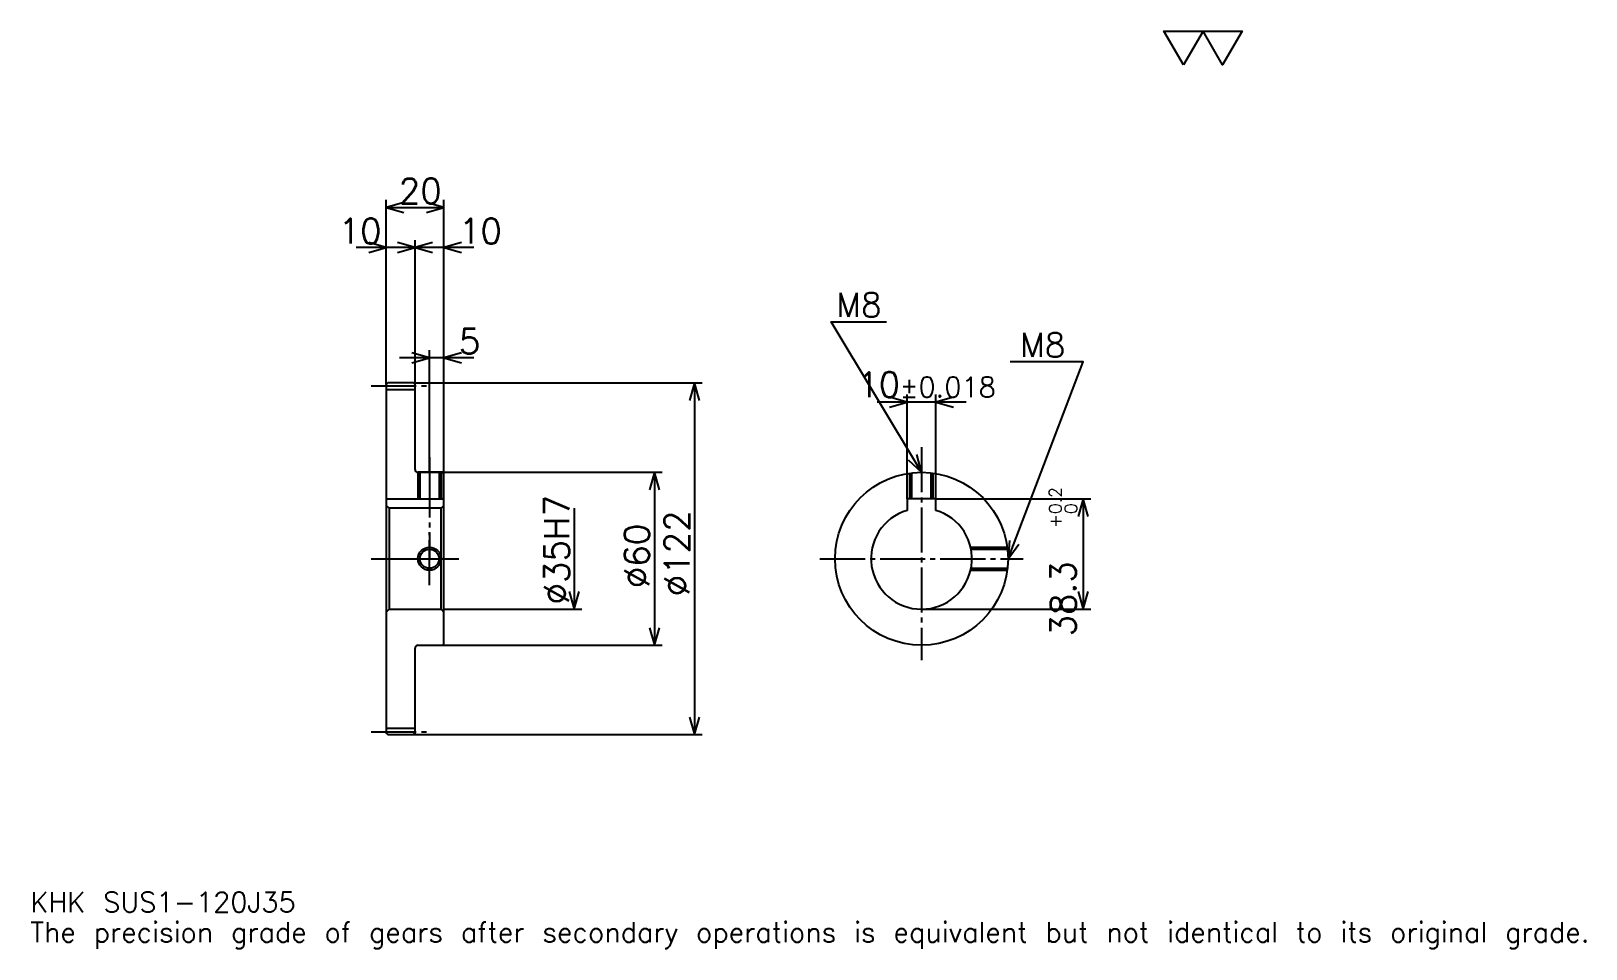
# Model space of a CAD drawing. Extents: x 18 to 557, y 6 to 325.
import ezdxf

# ---------------------------------------------------------------- set-up
doc = ezdxf.new("R2010")
doc.units = 0
doc.linetypes.add('DASHDOT', pattern=[20.869564, 15.652174, -1.73913, 1.73913, -1.73913])
doc.layers.get('0').update_dxf_attribs({"linetype": 'CONTINUOUS'})
doc.layers.add('DASHDOT', color=6, linetype='DASHDOT')
doc.styles.add('KANJI', font='TXT', dxfattribs={"bigfont": 'BIGFONT'})

msp = doc.modelspace()

# ---------------------------------------------------------------- linework, layer by layer
at = {"color": 5}
for p, q in [((140.869568, 202.739136), (140.869568, 266.217407)), ((160.869568, 202.739136), (160.869568, 266.217407)), ((140.869568, 263.608704), (160.869568, 263.608704)), ((161.304352, 249.695648), (130.434784, 249.695648)), ((171.304352, 249.695648), (140.434784, 249.695648)), ((150.869568, 202.739136), (150.869568, 252.304352)), ((171.304352, 211.434784), (145.434784, 211.434784)), ((155.869568, 202.739136), (155.869568, 214.043488)), ((140.869568, 202.239136), (140.869568, 202.739136)), ((150.369568, 202.739136), (160.869568, 202.739136)), ((150.869568, 202.239136), (150.869568, 202.739136)), ((155.869568, 171.739136), (155.869568, 202.739136)), ((155.869568, 171.739136), (155.869568, 202.739136)), ((160.869568, 202.739136), (250.434784, 202.739136)), ((160.869568, 171.239136), (160.869568, 202.739136)), ((247.82608, 202.739136), (247.82608, 80.739136)), ((341.956543, 196.08696), (311.086975, 196.08696)), ((321.521729, 162.539139), (321.521729, 198.695663)), ((331.521729, 162.539139), (331.521729, 198.695663)), ((151.869568, 171.739136), (160.869568, 171.739136)), ((160.869568, 171.739136), (236.521744, 171.739136)), ((233.913055, 171.739136), (233.913055, 111.739136)), ((331.521729, 162.539139), (385.217407, 162.539139)), ((382.608704, 162.539139), (382.608704, 124.239136)), ((206.08696, 159.239136), (206.08696, 124.239136)), ((160.869568, 124.239136), (208.695648, 124.239136)), ((326.521729, 124.239136), (385.217407, 124.239136)), ((151.869568, 111.739136), (160.869568, 111.739136)), ((160.869568, 111.739136), (236.521744, 111.739136)), ((150.369568, 80.739136), (160.869568, 80.739136)), ((160.869568, 80.739136), (250.434784, 80.739136))]:
    msp.add_line(p, q, dxfattribs=at)
at = {"color": 4}
for p, q in [((140.869568, 200.489136), (150.869568, 200.489136)), ((140.869568, 162.539139), (160.869568, 162.539139)), ((141.869568, 159.239136), (141.869568, 124.239136)), ((159.869568, 159.239136), (160.869568, 160.239136)), ((159.869568, 124.239136), (160.869568, 123.239136)), ((140.869568, 82.989136), (150.869568, 82.989136))]:
    msp.add_line(p, q, dxfattribs=at)
at = {"color": 7}
msp.add_lwpolyline([(417.391296, 313.043488), (410.608673, 324.800018), (437.739136, 324.800018), (430.956512, 313.043488), (424.17392, 324.800018), (417.391296, 313.043488)], dxfattribs=at)
at = {"color": 5}
for points in [[(146.956528, 265.347839), (140.869568, 263.608704), (146.956528, 261.869568)], [(154.782608, 261.869568), (160.869568, 263.608704), (154.782608, 265.347839)], [(134.782608, 247.956528), (140.869568, 249.695648), (134.782608, 251.434784)], [(144.782608, 247.956528), (150.869568, 249.695648), (144.782608, 251.434784)], [(156.956528, 251.434784), (150.869568, 249.695648), (156.956528, 247.956528)], [(166.956528, 251.434784), (160.869568, 249.695648), (166.956528, 247.956528)], [(326.521729, 171.739136), (295.217407, 223.913055), (314.347839, 223.913055)], [(149.782608, 209.695648), (155.869568, 211.434784), (149.782608, 213.17392)], [(166.956528, 213.17392), (160.869568, 211.434784), (166.956528, 209.695648)], [(356.521729, 141.739136), (382.608704, 210), (357.217407, 210)], [(249.565216, 196.652176), (247.82608, 202.739136), (246.08696, 196.652176)], [(315.434784, 194.347839), (321.521729, 196.08696), (315.434784, 197.826096)], [(337.608704, 197.826096), (331.521729, 196.08696), (337.608704, 194.347839)], [(321.898743, 176.063873), (326.521729, 171.739136), (324.881317, 177.853424)], [(235.652176, 165.652176), (233.913055, 171.739136), (232.17392, 165.652176)], [(384.347839, 156.452179), (382.608704, 162.539139), (380.869568, 156.452179)], [(357.07016, 148.045868), (356.521729, 141.739136), (360.319214, 146.804184)], [(204.347824, 130.326096), (206.08696, 124.239136), (207.82608, 130.326096)], [(380.869568, 130.326096), (382.608704, 124.239136), (384.347839, 130.326096)], [(232.17392, 117.826096), (233.913055, 111.739136), (235.652176, 117.826096)], [(246.08696, 86.826096), (247.82608, 80.739136), (249.565216, 86.826096)]]:
    msp.add_lwpolyline(points, dxfattribs=at)
at = {"color": 4}
for points in [[(150.869568, 172.739136), (150.869568, 202.239136), (150.369568, 202.739136), (141.369568, 202.739136), (140.869568, 202.239136), (140.869568, 123.239136)], [(151.869568, 171.739136), (151.869568, 162.539139)], [(151.869568, 111.739136), (160.369568, 111.739136), (160.869568, 112.239136), (160.869568, 171.239136), (160.369568, 171.739136), (151.869568, 171.739136)], [(152.544571, 171.739136), (152.544571, 162.539139)], [(159.194565, 171.739136), (159.194565, 162.539139)], [(159.869568, 171.739136), (159.869568, 162.539139)], [(322.521729, 162.539139), (322.521729, 171.471268)], [(323.196747, 162.539139), (323.196747, 171.554306)], [(329.846741, 162.539139), (329.846741, 171.554306)], [(330.521729, 162.539139), (330.521729, 171.471268)], [(331.521729, 158.509644), (331.521729, 162.539139), (321.521729, 162.539139), (321.521729, 158.509644)], [(140.869568, 123.239136), (141.869568, 124.239136), (159.869568, 124.239136), (159.869568, 159.239136), (141.869568, 159.239136), (140.869568, 160.239136)], [(343.558472, 145.739136), (356.253876, 145.739136)], [(343.702972, 145.064133), (356.336914, 145.064133)], [(343.558472, 137.739136), (356.253876, 137.739136)], [(343.702972, 138.414139), (356.336914, 138.414139)], [(140.869568, 123.239136), (140.869568, 81.239136), (141.369568, 80.739136), (150.369568, 80.739136), (150.869568, 81.239136), (150.869568, 110.739136)]]:
    msp.add_lwpolyline(points, dxfattribs=at)
for centre, radius in [((326.521729, 141.739136), 30), ((155.869568, 141.739136), 3.325)]:
    msp.add_circle(centre, radius, dxfattribs=at)
at = {"color": 7}
msp.add_circle((155.869568, 141.739136), 4, dxfattribs=at)
at = {"color": 4}
for centre, radius, start, end in [((151.869568, 172.739136), 1, 180, 270), ((326.521729, 141.739136), 17.5, 106.60154993, 73.39845007), ((151.869568, 110.739136), 1, 90, 180)]:
    msp.add_arc(centre, radius, start, end, dxfattribs=at)
at = {"layer": 'DASHDOT', "color": 7}
for p, q in [((135.652176, 201.739136), (156.08696, 201.739136)), ((326.521729, 180.434784), (326.521729, 106.521744)), ((155.869568, 171.739136), (155.869568, 141.739136)), ((135.652176, 141.739136), (166.08696, 141.739136)), ((291.304352, 141.739136), (361.739136, 141.739136)), ((135.652176, 81.739136), (156.08696, 81.739136))]:
    msp.add_line(p, q, dxfattribs=at)
for points in [[(155.869568, 176.956528), (155.869568, 157.321747)], [(155.869568, 132.521744), (155.869568, 150.956528)], [(146.652176, 141.739136), (165.08696, 141.739136)]]:
    msp.add_lwpolyline(points, dxfattribs=at)

# ---------------------------------------------------------------- texts
at = {"color": 7, "style": 'KANJI'}
for s, height, p in [('20', 8.695652, (145.217392, 265)), ('10', 8.695652, (124.347824, 251.08696)), ('10', 8.695652, (166.08696, 251.08696)), ('M8', 8.347826, (296.956543, 225.652176)), ('5', 8.695652, (166.08696, 212.82608)), ('M8', 8.347826, (360.695679, 211.739136)), ('10', 8.695652, (304.224365, 197.826096)), ('%%p0.018', 6.956522, (318.918945, 197.826096)), ('KHK SUS1-120J35', 6.956522, (17.391304, 19.130434)), ('The precision grade of gears after secondary operations is equivalent but not identical to its original grade.', 6.956522, (17.391304, 8.695652))]:
    msp.add_text(s, height=height, dxfattribs=at).set_placement(p)
for s, height, p in [('%%c35H7', 8.695652, (204.347824, 125.869568)), ('0.2', 4.347826, (375.130432, 157.272507)), ('%%c122', 8.695652, (246.08696, 128.695648)), ('+', 4.347826, (375.130432, 152.402939)), ('0', 4.347826, (380.521729, 157.272507)), ('%%c60', 8.695652, (232.17392, 131.521744)), ('38.3', 8.695652, (380, 114.764717))]:
    msp.add_text(s, height=height, rotation=90, dxfattribs=at).set_placement(p)

doc.saveas('drawing.dxf')
